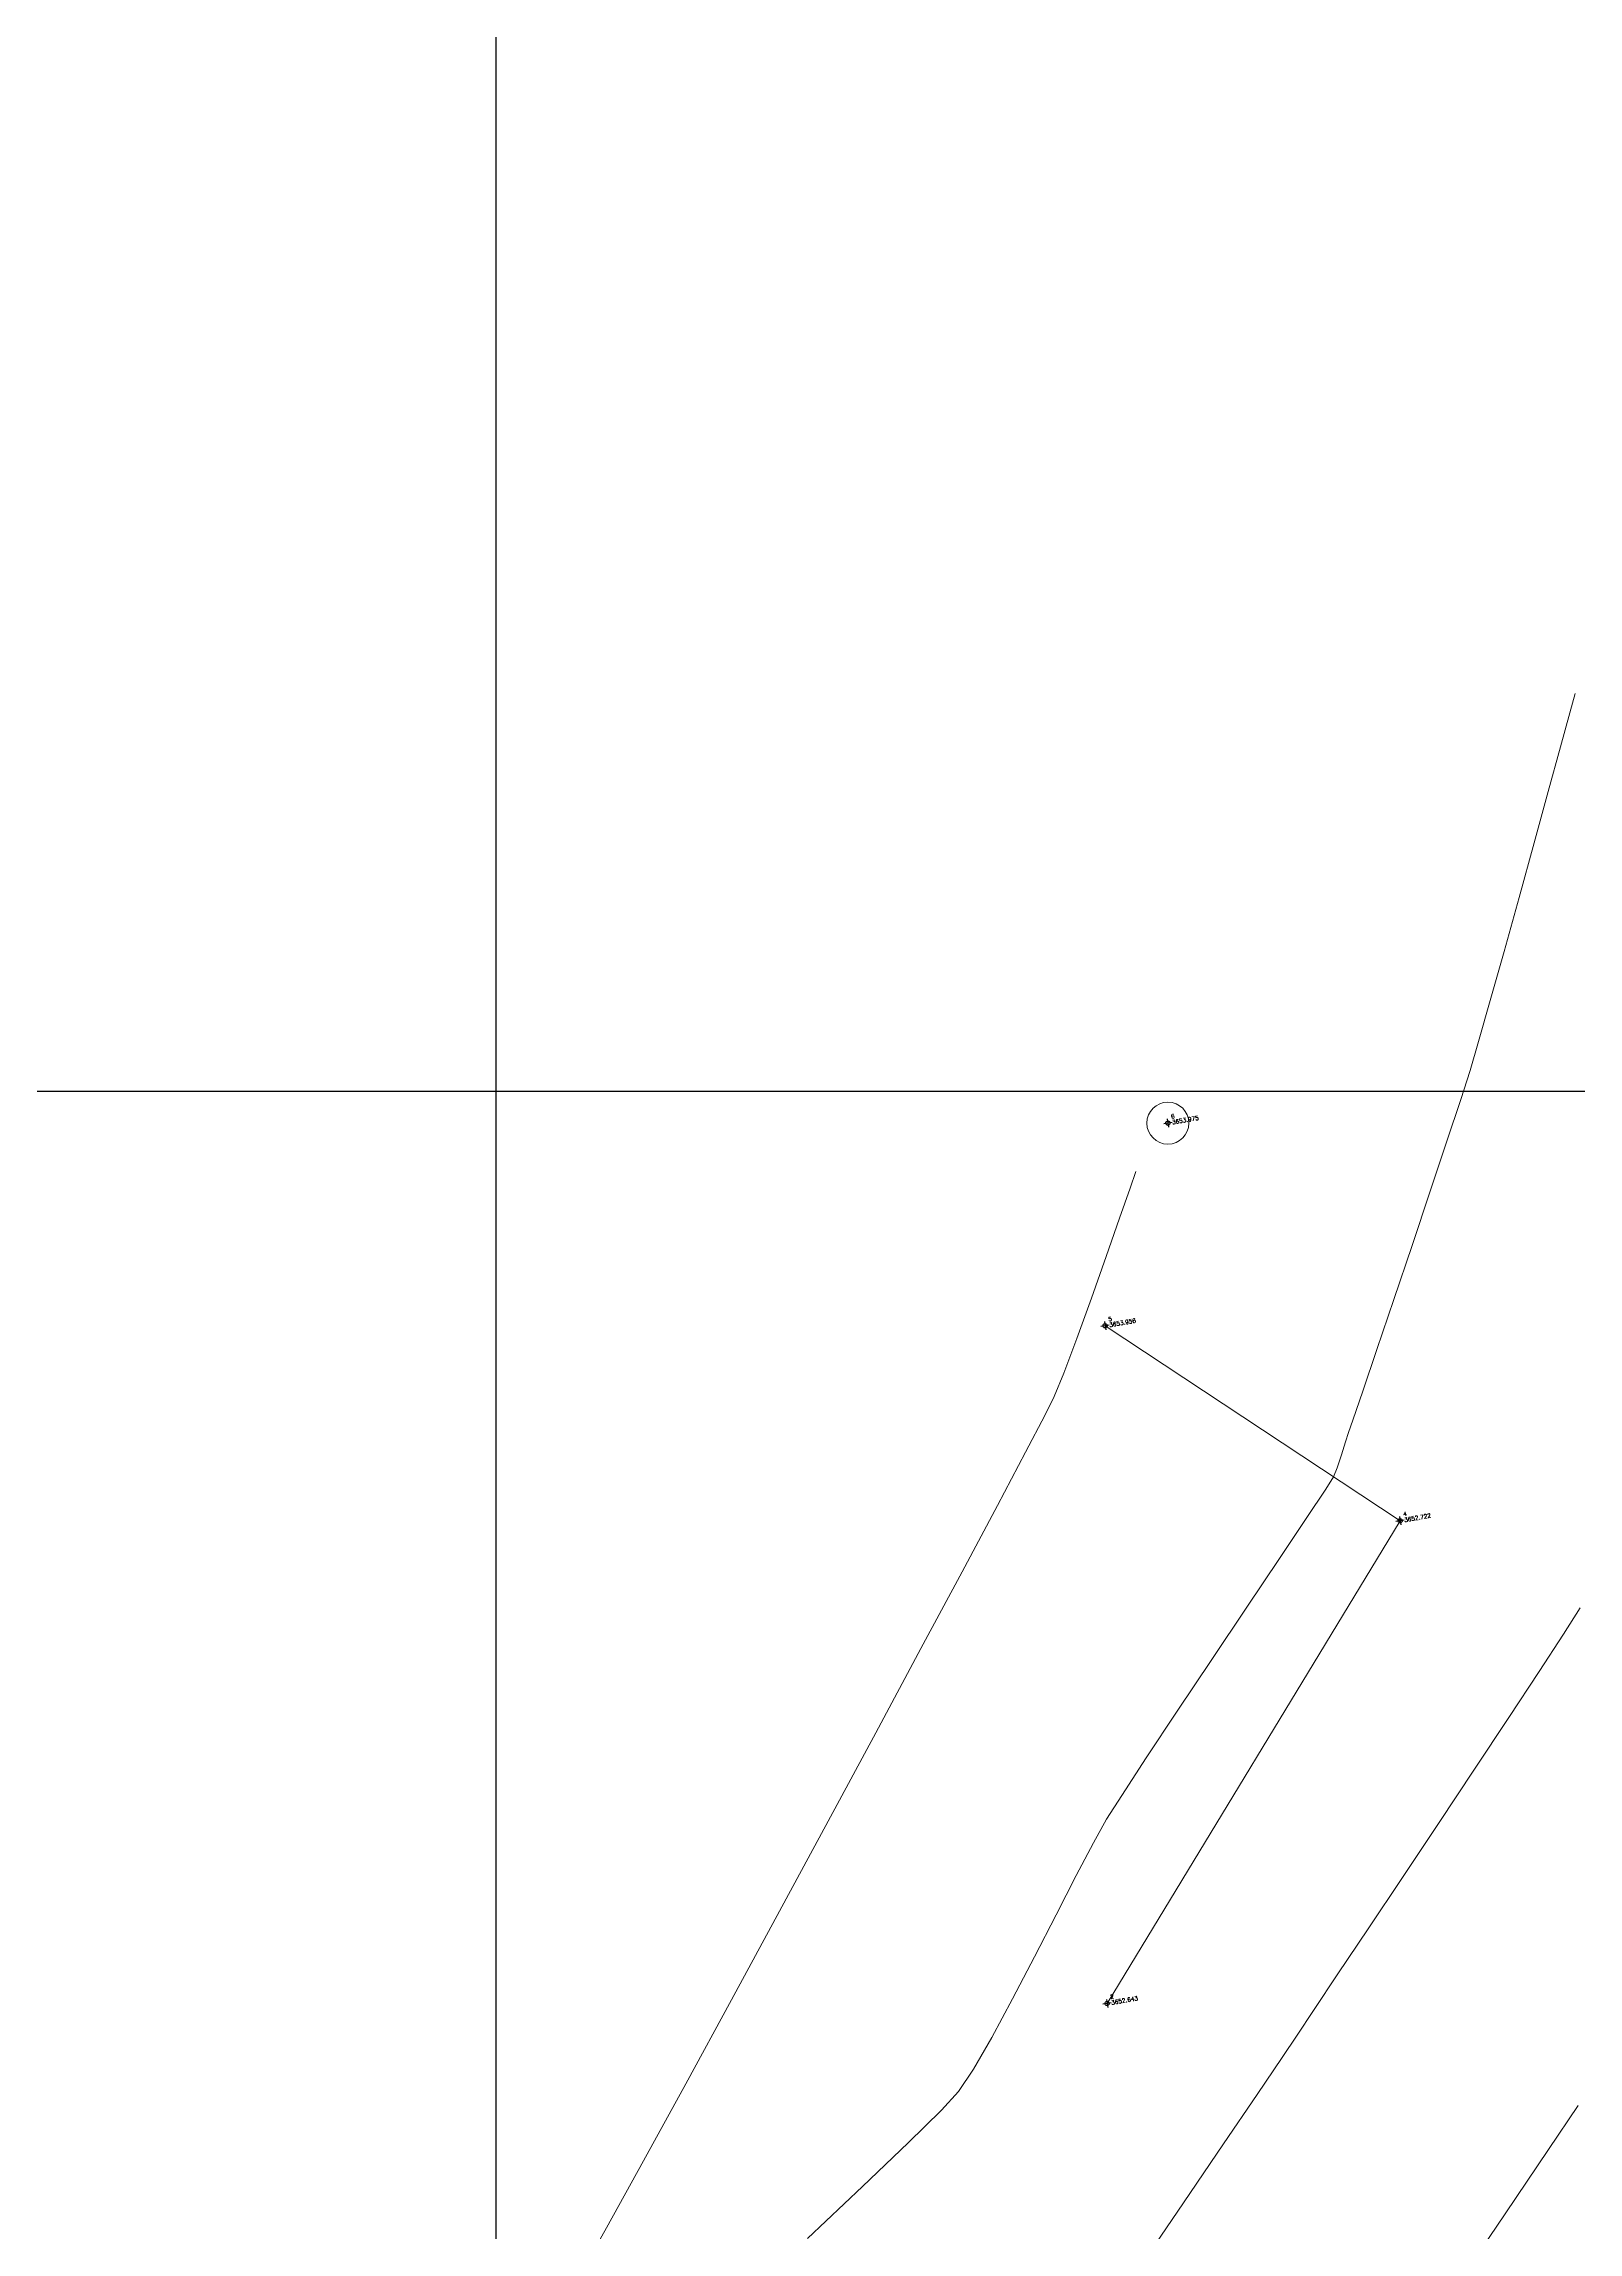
# Model space of a CAD drawing. Header units: millimetres. Extents: x 736950 to 740938, y 8500595 to 8502163.
# Drawn here: x 737589.2 to 737625.8, y 8501272.9 to 8501324.9 of the extents above; entities that cross this region are included whole.
import ezdxf

# ---------------------------------------------------------------- set-up
doc = ezdxf.new("R2010")
doc.units = ezdxf.units.MM
for name, color, linetype, lineweight in [('CONT-MNR', 96, 'Continuous', 15), ('otros', 4, 'Continuous', 5), ('postes', 10, 'Continuous', 5)]:
    doc.layers.add(name, color=color, linetype=linetype, lineweight=lineweight)
doc.layers.add('Cuadricula Coordenadas', color=5, linetype='Continuous')
doc.styles.add('5mm', font='arial.ttf', dxfattribs={"height": 3})

msp = doc.modelspace()

# ---------------------------------------------------------------- linework, layer by layer
at = {"linetype": 'Continuous', "extrusion": (-0.172787269436437, 0.9849591664230046, 0)}
for points, elevation in [([(-2195438.010162654, 0), (-2195437.810162655, 0)], 8245981.960062787), ([(-2195435.706162654, 0), (-2195435.506162655, 0)], 8245977.469062787), ([(-2195441.820162654, 0), (-2195441.620162655, 0)], 8245971.686062788), ([(-2195432.966162655, 0), (-2195432.766162654, 0)], 8245961.579062788)]:
    msp.add_lwpolyline(points, dxfattribs=dict(at, elevation=elevation))
at = {"linetype": 'Continuous', "extrusion": (0.9849591664230046, 0.172787269436437, 0)}
for points, elevation in [([(8245982.060062787, 0), (8245981.860062785, 0)], 2195437.910162654), ([(8245977.569062786, 0), (8245977.369062787, 0)], 2195435.606162655), ([(8245971.786062786, 0), (8245971.586062787, 0)], 2195441.720162653), ([(8245961.679062788, 0), (8245961.479062789, 0)], 2195432.866162654)]:
    msp.add_lwpolyline(points, dxfattribs=dict(at, elevation=elevation))
at = {"linetype": 'Continuous'}
for centre in [(737615.9872259038, 8501299.23943682), (737614.4938676116, 8501294.417883333), (737621.5151367342, 8501289.77828584), (737614.5406692066, 8501278.293445062)]:
    msp.add_circle(centre, 0.05, dxfattribs=at)
at = {"layer": 'CONT-MNR', "extrusion": (0.9639311718543854, -0.2661516408505339, 0), "elevation": -1551617.073675143}
msp.add_lwpolyline([(8390996.998602973, 3653.00000000001), (8390997.47949643, 3653.00000000001)], dxfattribs=at)
at = {"layer": 'CONT-MNR', "extrusion": (0.9642583471421647, -0.2649638465275231, 0), "elevation": -1541277.934253381}
msp.add_lwpolyline([(8392901.431644488, 3653.00000000001), (8392902.269374277, 3653.00000000001)], dxfattribs=at)
at = {"layer": 'CONT-MNR', "extrusion": (0.9642466588017793, -0.2650063791488899, 0), "elevation": -1541648.138791817}
msp.add_lwpolyline([(8392832.33759958, 3653.00000000001), (8392833.438599635, 3653.00000000001)], dxfattribs=at)
at = {"layer": 'CONT-MNR', "extrusion": (0.9641042630505634, -0.2655239536609274, 0), "elevation": -1546153.233353549}
msp.add_lwpolyline([(8392002.292801352, 3653.000000000013), (8392003.563505435, 3653.000000000013)], dxfattribs=at)
at = {"layer": 'CONT-MNR'}
for points, elevation in [([(737624.3454515007, 8501304.607350774), (737624.7043106137, 8501305.905505536)], 3653), ([(737622.9576102233, 8501299.798052205), (737623.1789195301, 8501300.49193776)], 3653), ([(737621.8002237703, 8501296.329003204), (737622.2338908723, 8501297.617338356)], 3653), ([(737620.2886728345, 8501291.877408002), (737620.3888401749, 8501292.171561064)], 3653), ([(737620.2187073516, 8501291.658486752), (737620.2886728345, 8501291.877408002)], 3653), ([(737619.9333596787, 8501290.823511245), (737620.0163709377, 8501291.036053527)], 3653), ([(737617.8658722519, 8501287.723122569), (737618.64356623, 8501288.882455664)], 3653), ([(737610.110798642, 8501286.737025319), (737611.0874570217, 8501288.56284487)], 3654), ([(737617.0312880765, 8501286.477762723), (737617.8658722519, 8501287.723122569)], 3653), ([(737625.405639037, 8501287.083586952), (737625.802038816, 8501287.704465793)], 3652), ([(737624.8237353843, 8501286.192025566), (737625.405639037, 8501287.083586952)], 3652), ([(737624.1027566406, 8501285.098322276), (737624.8237353843, 8501286.192025566)], 3652), ([(737615.4722280586, 8501284.137276059), (737616.2100084353, 8501285.248454446)], 3653), ([(737607.903071216, 8501282.631329963), (737609.0369957791, 8501284.736704001)], 3654), ([(737614.5279440201, 8501282.677622233), (737614.8881416766, 8501283.246305881)], 3653), ([(737606.7460477346, 8501280.490352256), (737607.903071216, 8501282.631329963)], 3654), ([(737613.3254202727, 8501280.406201767), (737613.8041247121, 8501281.337052284)], 3653), ([(737620.756666414, 8501280.072902806), (737621.5696576928, 8501281.289767344)], 3652), ([(737605.6029481174, 8501278.38321993), (737606.7460477346, 8501280.490352256)], 3654), ([(737604.5107951469, 8501276.37938203), (737605.6029481174, 8501278.38321993)], 3654), ([(737611.7951422052, 8501277.487840652), (737612.2898444867, 8501278.405224903)], 3653), ([(737603.506611606, 8501274.548287602), (737604.5107951469, 8501276.37938203)], 3654), ([(737615.2804522056, 8501271.963384781), (737616.3580702593, 8501273.550341675)], 3652), ([(737622.69033484, 8501271.329472179), (737624.0148323849, 8501273.289142031)], 3651)]:
    msp.add_lwpolyline(points, dxfattribs=dict(at, elevation=elevation))
at = {"layer": 'CONT-MNR', "extrusion": (0.9634485888306555, -0.2678932934588292, 0), "elevation": -1566779.355247535}
msp.add_lwpolyline([(8388173.212991727, 3653.000000000009), (8388174.542410072, 3653.000000000009)], dxfattribs=at)
at = {"layer": 'CONT-MNR', "extrusion": (0.962797143886677, -0.2702252018662532, 0), "elevation": -1587084.137367112}
msp.add_lwpolyline([(8384353.935069744, 3653.00000000001), (8384355.153504626, 3653.00000000001)], dxfattribs=at)
at = {"layer": 'CONT-MNR', "extrusion": (0.9616233145239436, -0.2743731053947974, 0), "elevation": -1623212.56287732}
msp.add_lwpolyline([(8377433.434859687, 3653.000000000006), (8377434.448762881, 3653.000000000006)], dxfattribs=at)
at = {"layer": 'CONT-MNR', "extrusion": (0.9589705990096724, -0.2835055382792904, 0), "elevation": -1702806.830308933}
msp.add_lwpolyline([(8361617.481501644, 3653.000000000013), (8361618.197361142, 3653.000000000013)], dxfattribs=at)
at = {"layer": 'CONT-MNR', "extrusion": (0.9498156331130816, -0.3128102669254895, 0), "elevation": -1958688.042561024}
msp.add_lwpolyline([(8305402.440574217, 3653.000000000003), (8305403.484231488, 3653.000000000003)], dxfattribs=at)
at = {"layer": 'CONT-MNR', "extrusion": (0.9484976455137566, -0.3167841796158076, 0), "elevation": -1993443.639254261}
msp.add_lwpolyline([(8297127.828086644, 3653), (8297129.082103308, 3653)], dxfattribs=at)
at = {"layer": 'CONT-MNR', "extrusion": (0.9439829600338667, -0.3299941986849153, 0), "elevation": -2109082.8448705}
msp.add_lwpolyline([(8268488.104070248, 3654.000000000013), (8268488.856870086, 3654.000000000013)], dxfattribs=at)
at = {"layer": 'CONT-MNR', "extrusion": (0.9430260193615583, -0.3327189907520967, 0), "elevation": -2132952.967253535}
msp.add_lwpolyline([(8262363.467083504, 3654.000000000006), (8262363.889248263, 3654.000000000006)], dxfattribs=at)
at = {"layer": 'CONT-MNR', "extrusion": (0.9435497146607015, -0.3312309405289748, 0), "elevation": -2119916.322789349}
msp.add_lwpolyline([(8265716.232212055, 3654.000000000011), (8265717.195624921, 3654.000000000011)], dxfattribs=at)
at = {"layer": 'CONT-MNR', "extrusion": (0.9472663478539288, -0.3204472908661886, 0), "elevation": -2025493.068684341}
msp.add_lwpolyline([(8289359.473470951, 3653), (8289360.833164428, 3653)], dxfattribs=at)
at = {"layer": 'CONT-MNR', "extrusion": (0.9424048101307053, -0.3344744741269642, 0), "elevation": -2148335.060423878}
msp.add_lwpolyline([(8258374.483298251, 3654), (8258375.537309743, 3654)], dxfattribs=at)
at = {"layer": 'CONT-MNR', "extrusion": (0.9403086637830059, -0.3403228126567746, 0), "elevation": -2199599.659216784}
msp.add_lwpolyline([(8244867.317406109, 3654.00000000001), (8244868.342030189, 3654.00000000001)], dxfattribs=at)
at = {"layer": 'CONT-MNR', "extrusion": (0.9469365613034832, -0.3214205171838516, 0), "elevation": -2034010.010357809}
msp.add_lwpolyline([(8287272.47823301, 3653.000000000003), (8287273.733229468, 3653.000000000003)], dxfattribs=at)
at = {"layer": 'CONT-MNR', "extrusion": (0.9362207278213015, -0.3514125051812368, 0), "elevation": -2296891.715047088}
msp.add_lwpolyline([(8218293.606607252, 3654.00000000001), (8218294.481935176, 3654.00000000001)], dxfattribs=at)
at = {"layer": 'CONT-MNR', "extrusion": (0.9467058528071134, -0.3220994074206846, 0), "elevation": -2039951.631177626}
msp.add_lwpolyline([(8285810.875907551, 3653), (8285811.921180069, 3653)], dxfattribs=at)
at = {"layer": 'CONT-MNR', "extrusion": (0.9257987468942518, -0.3780167724440716, 0), "elevation": -2530749.787855818}
msp.add_lwpolyline([(8149316.350627405, 3654.000000000006), (8149316.957041319, 3654.000000000006)], dxfattribs=at)
at = {"layer": 'CONT-MNR', "extrusion": (0.893442257737582, -0.4491780627866551, 0), "elevation": -3159579.32442082}
msp.add_lwpolyline([(7926733.392454408, 3654.00000000001), (7926733.87745722, 3654.00000000001)], dxfattribs=at)
at = {"layer": 'CONT-MNR', "extrusion": (0.9465613814051254, -0.3225237219685106, 0), "elevation": -2043665.418500497}
msp.add_lwpolyline([(8284894.934850018, 3653.000000000013), (8284895.665370656, 3653.000000000013)], dxfattribs=at)
at = {"layer": 'CONT-MNR', "extrusion": (0.8861635991427336, -0.463372501940282, 0), "elevation": -3285619.234353777}
msp.add_lwpolyline([(7875324.392570529, 3654), (7875325.39195706, 3654)], dxfattribs=at)
at = {"layer": 'CONT-MNR', "extrusion": (0.953249656496867, -0.3021838718207928, 0), "elevation": -1865817.008731409}
msp.add_lwpolyline([(8326749.959259522, 3653.00000000001), (8326750.28685447, 3653.00000000001)], dxfattribs=at)
at = {"layer": 'CONT-MNR', "extrusion": (0.8838574272383097, -0.467756398476468, 0), "elevation": -3324589.077790489}
msp.add_lwpolyline([(7858951.135338793, 3654.000000000013), (7858952.570489799, 3654.000000000013)], dxfattribs=at)
at = {"layer": 'CONT-MNR', "extrusion": (0.9487218144480299, -0.3161121933593168, 0), "elevation": -1987565.55548816}
msp.add_lwpolyline([(8298530.938116234, 3653.000000000013), (8298531.265033402, 3653.000000000013)], dxfattribs=at)
at = {"layer": 'CONT-MNR', "extrusion": (0.8324451870180134, -0.5541073998879142, 0), "elevation": -4096599.98523034}
msp.add_lwpolyline([(7485578.131346689, 3653.00000000001), (7485578.949472186, 3653.00000000001)], dxfattribs=at)
at = {"layer": 'CONT-MNR', "extrusion": (0.8409017504691779, -0.5411878103374765, 0), "elevation": -3980529.072675021}
msp.add_lwpolyline([(7547940.907913838, 3653), (7547941.251334366, 3653)], dxfattribs=at)
at = {"layer": 'CONT-MNR', "extrusion": (0.8826243727299165, -0.470078947266437, 0), "elevation": -3345243.254644935}
msp.add_lwpolyline([(7850179.92866082, 3654), (7850181.720894059, 3654)], dxfattribs=at)
at = {"layer": 'CONT-MNR', "extrusion": (0.8308149606379641, -0.556548741064193, 0), "elevation": -4118557.020633415}
msp.add_lwpolyline([(7473518.71571163, 3653), (7473519.88471805, 3653)], dxfattribs=at)
at = {"layer": 'CONT-MNR', "extrusion": (0.8810758909524824, -0.4729749194009016, 0), "elevation": -3371004.923701033}
msp.add_lwpolyline([(7839147.598454671, 3654), (7839149.868771384, 3654)], dxfattribs=at)
at = {"layer": 'CONT-MNR', "extrusion": (0.8315064456444765, -0.555515104071608, 0), "elevation": -4109259.726503738}
msp.add_lwpolyline([(7478630.426019924, 3653.00000000001), (7478631.904430926, 3653.00000000001)], dxfattribs=at)
at = {"layer": 'CONT-MNR', "extrusion": (0.8334824268581277, -0.552545965616152, 0), "elevation": -4082554.056356031}
msp.add_lwpolyline([(7493241.48477988, 3652), (7493242.957281903, 3652)], dxfattribs=at)
at = {"layer": 'CONT-MNR', "extrusion": (0.836311661913277, -0.5482543243311927, 0), "elevation": -4043989.369197777}
msp.add_lwpolyline([(7514122.872228316, 3653), (7514123.937584949, 3653)], dxfattribs=at)
at = {"layer": 'CONT-MNR', "extrusion": (0.8325655722727145, -0.5539265004187895, 0), "elevation": -4094966.66790202}
msp.add_lwpolyline([(7486463.806034364, 3652), (7486465.358302718, 3652)], dxfattribs=at)
at = {"layer": 'CONT-MNR', "extrusion": (0.8724048200083073, -0.4887840320901174, 0), "elevation": -3511792.755619549}
msp.add_lwpolyline([(7777093.547727373, 3653), (7777094.187307489, 3653)], dxfattribs=at)
at = {"layer": 'CONT-MNR', "extrusion": (0.885239919229176, -0.4651346959786185, 0), "elevation": -3301275.725752834}
msp.add_lwpolyline([(7868763.376687848, 3653.000000000006), (7868764.260738781, 3653.000000000006)], dxfattribs=at)
at = {"layer": 'CONT-MNR', "extrusion": (0.8319387008777934, -0.554867549944822, 0), "elevation": -4103429.190244508}
msp.add_lwpolyline([(7481827.185148159, 3652.00000000001), (7481828.734403148, 3652.00000000001)], dxfattribs=at)
at = {"layer": 'CONT-MNR', "extrusion": (0.8894932053878313, -0.4569483970525355, 0), "elevation": -3228544.413343173}
msp.add_lwpolyline([(7898881.25780056, 3653.000000000013), (7898882.385108564, 3653.000000000013)], dxfattribs=at)
at = {"layer": 'CONT-MNR', "extrusion": (0.8311985262445589, -0.5559757278594755, 0), "elevation": -4113396.090400877}
msp.add_lwpolyline([(7476349.409979831, 3652.000000000013), (7476350.704860921, 3652.000000000013)], dxfattribs=at)
at = {"layer": 'CONT-MNR', "extrusion": (0.8867191522736292, -0.4623084954780048, 0), "elevation": -3276158.284801663}
msp.add_lwpolyline([(7879250.808687228, 3653), (7879251.934459748, 3653)], dxfattribs=at)
at = {"layer": 'CONT-MNR', "extrusion": (0.8310357842824525, -0.556218954407389, 0), "elevation": -4115583.868876134}
msp.add_lwpolyline([(7475144.260412072, 3652), (7475145.303930716, 3652)], dxfattribs=at)
at = {"layer": 'CONT-MNR', "extrusion": (0.8310996262571104, -0.5561235575259257, 0), "elevation": -4114725.782371504}
msp.add_lwpolyline([(7475615.922827171, 3652.000000000013), (7475616.632199135, 3652.000000000013)], dxfattribs=at)
at = {"layer": 'CONT-MNR', "extrusion": (0.8665229895920771, -0.499137164022485, 0), "elevation": -3604145.957963978}
msp.add_lwpolyline([(7734720.96644682, 3653), (7734721.843692319, 3653)], dxfattribs=at)
at = {"layer": 'CONT-MNR', "extrusion": (0.8293317387952146, -0.5587565364511684, 0), "elevation": -4138413.494462587}
msp.add_lwpolyline([(7462528.117327042, 3652.000000000006), (7462528.756299023, 3652.000000000006)], dxfattribs=at)
at = {"layer": 'CONT-MNR', "extrusion": (0.827988774832576, -0.5607446734042596, 0), "elevation": -4156305.792773173}
msp.add_lwpolyline([(7452576.633508905, 3652), (7452577.695670588, 3652)], dxfattribs=at)
at = {"layer": 'CONT-MNR', "extrusion": (0.8328447723503543, -0.5535066261289805, 0), "elevation": -4091197.236397123}
msp.add_lwpolyline([(7488516.022486084, 3653.000000000011), (7488516.654718529, 3653.000000000011)], dxfattribs=at)
at = {"layer": 'CONT-MNR', "extrusion": (0.734442475886435, -0.6786709435461367, 0), "elevation": -5227836.286305475}
msp.add_lwpolyline([(6744292.89324496, 3653), (6744293.499672289, 3653)], dxfattribs=at)
at = {"layer": 'CONT-MNR', "extrusion": (0.8275281425665, -0.5614242364383982, 0), "elevation": -4162422.716475575}
msp.add_lwpolyline([(7449160.51298121, 3652.000000000003), (7449161.929420708, 3652.000000000003)], dxfattribs=at)
at = {"layer": 'CONT-MNR', "extrusion": (0.8288102637927061, -0.5595297549119842, 0), "elevation": -4145365.004931211}
msp.add_lwpolyline([(7458666.990221183, 3651.000000000003), (7458668.25184968, 3651.000000000003)], dxfattribs=at)
at = {"layer": 'CONT-MNR', "extrusion": (0.7020755941236556, -0.7121024225038952, 0), "elevation": -5535920.662788094}
msp.add_lwpolyline([(6493791.411930093, 3653.000000000003), (6493792.519137226, 3653.000000000003)], dxfattribs=at)
at = {"layer": 'CONT-MNR', "extrusion": (-0.6911313354018607, 0.7227291866429921, 0), "elevation": 5634334.299432294}
msp.add_lwpolyline([(-6408588.160256058, 3653.000000000013), (-6408589.664550389, 3653.000000000013)], dxfattribs=at)
at = {"layer": 'CONT-MNR', "extrusion": (0.8273438809970801, -0.5616957384355782, 0), "elevation": -4164866.744129241}
msp.add_lwpolyline([(7447792.617485947, 3652.00000000001), (7447794.31928922, 3652.00000000001)], dxfattribs=at)
at = {"layer": 'CONT-MNR', "extrusion": (0.8286076712517132, -0.5598297304920603, 0), "elevation": -4148064.617110134}
msp.add_lwpolyline([(7457164.11621846, 3651), (7457165.964855709, 3651)], dxfattribs=at)
at = {"layer": 'CONT-MNR', "extrusion": (0.8749817138762345, -0.484155967000519, 0), "elevation": -3470553.219286947}
msp.add_lwpolyline([(7795573.097473789, 3654.00000000001), (7795574.913399623, 3654.00000000001)], dxfattribs=at)
at = {"layer": 'CONT-MNR', "extrusion": (-0.6857954214001998, 0.7277943665531649, 0), "elevation": 5681330.598095141}
msp.add_lwpolyline([(-6366960.41751843, 3653), (-6366962.214485112, 3653)], dxfattribs=at)
at = {"layer": 'CONT-MNR', "extrusion": (0.8719494254259692, -0.4895959553543334, 0), "elevation": -3519036.669106612}
msp.add_lwpolyline([(7773805.870536347, 3654.000000000013), (7773807.335369397, 3654.000000000013)], dxfattribs=at)
at = {"layer": 'Cuadricula Coordenadas', "color": 8}
for p, q in [((737600, 8500595.507225098), (737600, 8502130.641312933)), ((736950.2264744169, 8501300), (738552.8979275209, 8501300))]:
    msp.add_line(p, q, dxfattribs=at)
at = {"layer": 'otros'}
for p, q in [((737621.5151367342, 8501289.77828584), (737614.4938676116, 8501294.417883333)), ((737614.5406692066, 8501278.293445062), (737621.5151367342, 8501289.77828584))]:
    msp.add_line(p, q, dxfattribs=at)
at = {"layer": 'postes'}
msp.add_circle((737615.9872259038, 8501299.23943682), 0.5, dxfattribs=at)

# ---------------------------------------------------------------- texts
at = {"color": 2, "char_height": 0.1, "width": 0.2, "attachment_point": 1, "rotation": 9.94991650582834, "style": '5mm'}
for s, insert in [('\\Ftxt.shx;\\W1.0000000000;\\T1.0000000000;\\o\\l6', (737616.0528922393, 8501299.443857787)), ('\\Ftxt.shx;\\W1.0000000000;\\T1.0000000000;\\o\\l5', (737614.5595339471, 8501294.622304302)), ('\\Ftxt.shx;\\W1.0000000000;\\T1.0000000000;\\o\\l4', (737621.5808030698, 8501289.982706808)), ('\\Ftxt.shx;\\W1.0000000000;\\T1.0000000000;\\o\\l2', (737614.6063355422, 8501278.49786603))]:
    msp.add_mtext(s, dxfattribs=dict(at, insert=insert))
at = {"color": 1, "char_height": 0.1, "width": 0.8333333333333334, "attachment_point": 1, "rotation": 9.94991650582834, "style": '5mm'}
for s, insert in [('\\Ftxt.shx;\\W1.0000000000;\\T1.0000000000;\\o\\l3653.975', (737616.0770824571, 8501299.305963503)), ('\\Ftxt.shx;\\W1.0000000000;\\T1.0000000000;\\o\\l3653.956', (737614.583724165, 8501294.484410018)), ('\\Ftxt.shx;\\W1.0000000000;\\T1.0000000000;\\o\\l3652.722', (737621.6049932875, 8501289.844812524)), ('\\Ftxt.shx;\\W1.0000000000;\\T1.0000000000;\\o\\l3652.643', (737614.63052576, 8501278.359971747))]:
    msp.add_mtext(s, dxfattribs=dict(at, insert=insert))

doc.saveas('drawing.dxf')
